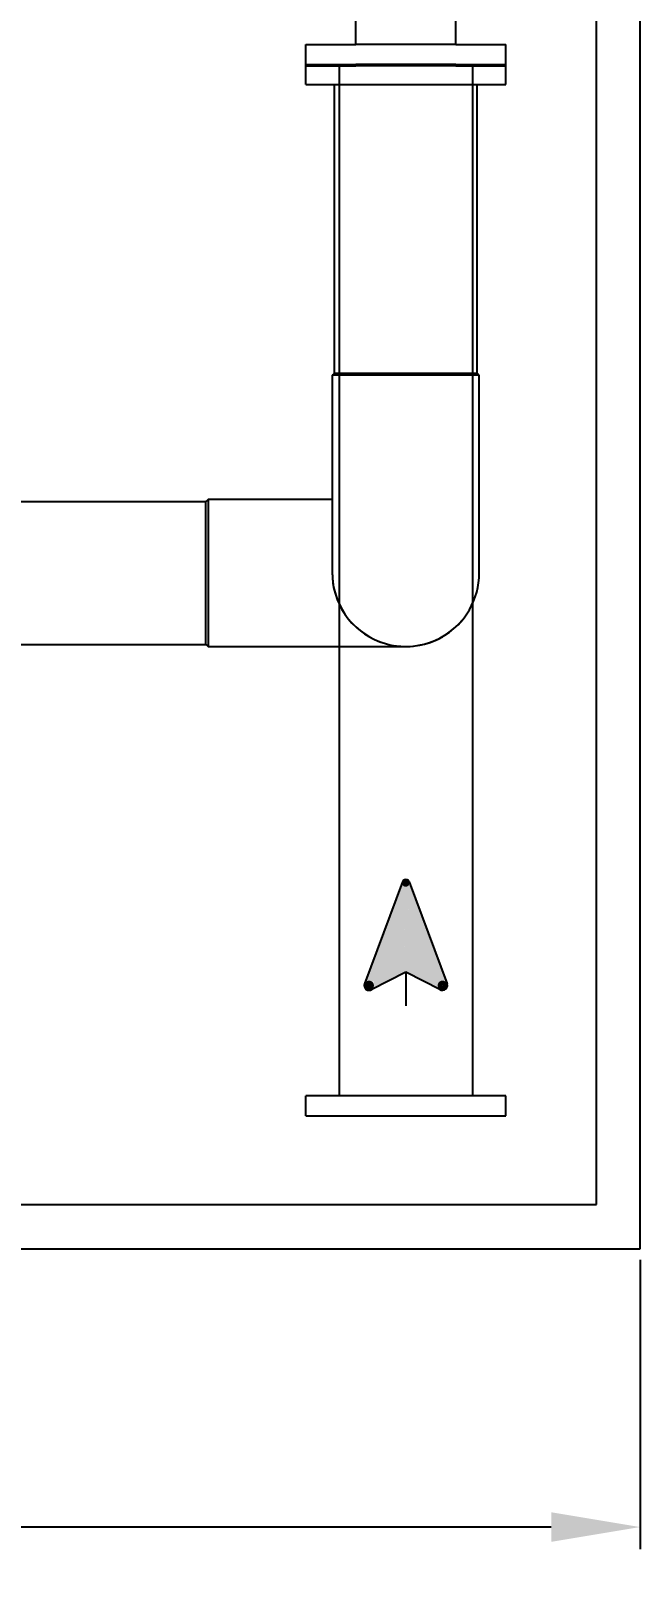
# Model space of a CAD drawing. Header units: inches. Extents: x 3739 to 4246, y 1221 to 1542.
# Drawn here: x 4146.6 to 4174.1, y 1413.9 to 1483.6 of the extents above; entities that cross this region are included whole.
import ezdxf

# ---------------------------------------------------------------- set-up
doc = ezdxf.new("R2010")
doc.units = ezdxf.units.IN
doc.header["$MEASUREMENT"] = 0
doc.header["$PDSIZE"] = -1
for name, color, linetype in [('WATANK', 7, 'Continuous'), ('WDPUMP', 7, 'Continuous'), ('WNOTANK', 7, 'Continuous'), ('WSPUMP', 7, 'Continuous')]:
    doc.layers.add(name, color=color, linetype=linetype)
doc.dimstyles.new('General Dimension', dxfattribs={"dimtxt": 3.5, "dimasz": 4, "dimexe": 1, "dimexo": 0.5, "dimgap": 0.09, "dimtad": 0, "dimtih": 1, "dimtoh": 1, "dimdec": 3, "dimzin": 0, "dimdsep": 46, "dimlunit": 5, "dimtxsty": 'Standard', "dimcen": 0.09, "dimadec": 0, "dimazin": 0, "dimtfac": 1, "dimtdec": 3, "dimtofl": 0, "dimtmove": 0, "dimatfit": 3, "dimfxl": 1, "dimtolj": 1, "dimtzin": 0, "dimarcsym": 0})

# ---------------------------------------------------------------- blocks, each defined once
blk = doc.blocks.new('*D40')
at = {"color": 0, "linetype": 'Continuous', "lineweight": -2}
for p, q in [((4030.055, 1428.233), (4030.055, 1415.202)), ((4174.055, 1428.233), (4174.055, 1415.202)), ((4034.055, 1416.202), (4097.882, 1416.202)), ((4170.055, 1416.202), (4106.229, 1416.202))]:
    blk.add_line(p, q, dxfattribs=at)
at = {"color": 0, "linetype": 'Continuous'}
for points in [[(4034.055, 1416.869), (4034.055, 1415.535), (4030.055, 1416.202)], [(4170.055, 1416.869), (4170.055, 1415.535), (4174.055, 1416.202)]]:
    blk.add_solid(points, dxfattribs=at)
at = {"layer": 'Defpoints', "color": 0, "linetype": 'Continuous'}
for p in [(4030.055, 1428.733), (4174.055, 1428.733), (4174.055, 1416.202)]:
    blk.add_point(p, dxfattribs=at)
at = {"color": 0, "linetype": 'Continuous', "insert": (4102.055, 1416.202), "char_height": 3.5, "attachment_point": 5}
blk.add_mtext('\\A1;144', dxfattribs=at)

msp = doc.modelspace()

# ---------------------------------------------------------------- linework, layer by layer
at = {"color": 0, "linetype": 'Continuous'}
for p, q in [((4174.0554, 1428.7329), (4174.0554, 1524.4829)), ((4174.0554, 1428.7329), (4174.0554, 1524.4829)), ((4172.0896, 1430.7329), (4172.0896, 1522.4829)), ((4172.0896, 1430.7329), (4172.0896, 1522.4829)), ((4032.0353, 1430.7329), (4172.0896, 1430.7329)), ((4032.0353, 1430.7329), (4172.0896, 1430.7329)), ((4030.0554, 1428.7329), (4174.0554, 1428.7329)), ((4030.0554, 1428.7329), (4174.0554, 1428.7329))]:
    msp.add_line(p, q, dxfattribs=at)
at = {"layer": 'WATANK', "color": 0, "linetype": 'Continuous'}
for p, q in [((4159.0045, 1482.087), (4168.0045, 1482.087)), ((4159.0045, 1482.087), (4161.2545, 1482.087)), ((4159.0045, 1481.187), (4159.0045, 1482.087)), ((4159.0045, 1481.187), (4159.0045, 1482.087)), ((4159.0045, 1482.087), (4168.0045, 1482.087)), ((4159.0045, 1481.187), (4159.0045, 1482.087)), ((4159.0045, 1482.087), (4168.0045, 1482.087)), ((4159.0045, 1482.087), (4161.2545, 1482.087)), ((4159.0045, 1481.187), (4159.0045, 1482.087)), ((4159.0045, 1481.187), (4159.0045, 1482.087)), ((4159.0045, 1482.087), (4168.0045, 1482.087)), ((4159.0045, 1481.187), (4159.0045, 1482.087)), ((4165.7545, 1482.087), (4161.2545, 1482.087)), ((4165.7545, 1482.087), (4161.2545, 1482.087)), ((4165.7545, 1482.087), (4168.0045, 1482.087)), ((4165.7545, 1482.087), (4168.0045, 1482.087)), ((4168.0045, 1481.187), (4168.0045, 1482.087)), ((4168.0045, 1481.187), (4168.0045, 1482.087)), ((4168.0045, 1481.187), (4168.0045, 1482.087)), ((4168.0045, 1481.187), (4168.0045, 1482.087)), ((4168.0045, 1481.187), (4168.0045, 1482.087)), ((4168.0045, 1481.187), (4168.0045, 1482.087)), ((4159.0045, 1481.187), (4168.0045, 1481.187)), ((4159.0045, 1481.187), (4168.0045, 1481.187)), ((4159.0045, 1481.187), (4168.0045, 1481.187)), ((4159.0045, 1481.187), (4168.0045, 1481.187)), ((4159.0045, 1481.187), (4168.0045, 1481.187)), ((4159.0045, 1481.187), (4168.0045, 1481.187)), ((4160.287, 1468.1769), (4160.287, 1481.187)), ((4160.287, 1468.1769), (4160.287, 1481.187)), ((4166.7206, 1468.1777), (4166.7206, 1481.187)), ((4166.7206, 1468.1777), (4166.7206, 1481.187)), ((4160.1945, 1468.0842), (4160.1945, 1459.1781)), ((4160.1945, 1468.0842), (4160.1945, 1459.1781)), ((4160.2879, 1468.1777), (4166.7212, 1468.1777)), ((4160.2879, 1468.1777), (4166.7212, 1468.1777)), ((4163.5045, 1468.1777), (4163.5045, 1468.1777)), ((4163.5045, 1468.1777), (4163.5045, 1468.1619)), ((4163.5045, 1468.1777), (4163.5045, 1468.1777)), ((4163.5045, 1468.1777), (4163.5045, 1468.1619)), ((4166.8145, 1459.1781), (4166.8145, 1468.0843)), ((4166.8145, 1459.1781), (4166.8145, 1468.0843)), ((4145.7699, 1462.3955), (4154.5057, 1462.3955)), ((4145.7699, 1462.3955), (4154.5057, 1462.3955)), ((4154.5045, 1455.961), (4154.5045, 1462.3943)), ((4154.5045, 1455.961), (4154.5045, 1462.3943)), ((4160.1945, 1462.4877), (4154.5979, 1462.4877)), ((4160.1945, 1462.4877), (4154.5979, 1462.4877)), ((4154.5045, 1459.1777), (4154.5045, 1459.1777)), ((4154.5045, 1459.1777), (4154.5202, 1459.1777)), ((4154.5045, 1459.1777), (4154.5045, 1459.1777)), ((4154.5045, 1459.1777), (4154.5202, 1459.1777)), ((4145.7699, 1455.9619), (4154.5045, 1455.9619)), ((4145.7699, 1455.9619), (4154.5045, 1455.9619)), ((4154.5979, 1455.8677), (4163.504, 1455.8677)), ((4154.5979, 1455.8677), (4163.504, 1455.8677))]:
    msp.add_line(p, q, dxfattribs=at)
at = {"layer": 'WATANK', "color": 0, "linetype": 'Continuous', "flags": 128}
for points in [[(4160.2878, 1468.1777), (4160.2412, 1468.131), (4160.1945, 1468.0843)], [(4160.2878, 1468.1777), (4160.2412, 1468.131), (4160.1945, 1468.0843)], [(4166.8145, 1468.0843), (4166.8055, 1468.0844), (4166.7775, 1468.0845), (4166.7287, 1468.0846), (4166.6577, 1468.0846), (4166.5631, 1468.0847), (4166.4874, 1468.0848), (4166.4024, 1468.0849), (4166.3082, 1468.085), (4166.2052, 1468.0851), (4166.0938, 1468.0852), (4165.9742, 1468.0852), (4165.8469, 1468.0852), (4165.5675, 1468.0853), (4165.2738, 1468.0855), (4164.9719, 1468.0856), (4164.6674, 1468.0858), (4164.4653, 1468.0858), (4164.2653, 1468.0859), (4164.0687, 1468.0859), (4163.8762, 1468.0859), (4163.6889, 1468.0858), (4163.5072, 1468.0858), (4163.335, 1468.0858), (4163.1557, 1468.0859), (4162.9693, 1468.0859), (4162.7768, 1468.086), (4162.5789, 1468.086), (4162.3769, 1468.0859), (4162.069, 1468.0858), (4161.7601, 1468.0857), (4161.4565, 1468.0854), (4161.1656, 1468.0852), (4161.0378, 1468.0852), (4160.918, 1468.0851), (4160.8064, 1468.085), (4160.7032, 1468.0849), (4160.6088, 1468.0848), (4160.5235, 1468.0848), (4160.4476, 1468.0848), (4160.3876, 1468.0847), (4160.3337, 1468.0847), (4160.2868, 1468.0847), (4160.2483, 1468.0846), (4160.2192, 1468.0845), (4160.2009, 1468.0844), (4160.1947, 1468.0843)], [(4166.8145, 1468.0843), (4166.8055, 1468.0844), (4166.7775, 1468.0845), (4166.7287, 1468.0846), (4166.6577, 1468.0846), (4166.5631, 1468.0847), (4166.4874, 1468.0848), (4166.4024, 1468.0849), (4166.3082, 1468.085), (4166.2052, 1468.0851), (4166.0938, 1468.0852), (4165.9742, 1468.0852), (4165.8469, 1468.0852), (4165.5675, 1468.0853), (4165.2738, 1468.0855), (4164.9719, 1468.0856), (4164.6674, 1468.0858), (4164.4653, 1468.0858), (4164.2653, 1468.0859), (4164.0687, 1468.0859), (4163.8762, 1468.0859), (4163.6889, 1468.0858), (4163.5072, 1468.0858), (4163.335, 1468.0858), (4163.1557, 1468.0859), (4162.9693, 1468.0859), (4162.7768, 1468.086), (4162.5789, 1468.086), (4162.3769, 1468.0859), (4162.069, 1468.0858), (4161.7601, 1468.0857), (4161.4565, 1468.0854), (4161.1656, 1468.0852), (4161.0378, 1468.0852), (4160.918, 1468.0851), (4160.8064, 1468.085), (4160.7032, 1468.0849), (4160.6088, 1468.0848), (4160.5235, 1468.0848), (4160.4476, 1468.0848), (4160.3876, 1468.0847), (4160.3337, 1468.0847), (4160.2868, 1468.0847), (4160.2483, 1468.0846), (4160.2192, 1468.0845), (4160.2009, 1468.0844), (4160.1947, 1468.0843)], [(4166.8145, 1468.0843), (4166.7678, 1468.131), (4166.7212, 1468.1777)], [(4166.8145, 1468.0843), (4166.7678, 1468.131), (4166.7212, 1468.1777)], [(4154.5978, 1462.4877), (4154.5512, 1462.441), (4154.5045, 1462.3943)], [(4154.5978, 1462.4877), (4154.5512, 1462.441), (4154.5045, 1462.3943)], [(4154.5978, 1462.4877), (4154.5978, 1462.4787), (4154.5977, 1462.4506), (4154.5976, 1462.4018), (4154.5975, 1462.3308), (4154.5974, 1462.2363), (4154.5973, 1462.1606), (4154.5972, 1462.0755), (4154.5971, 1461.9814), (4154.597, 1461.8784), (4154.597, 1461.7669), (4154.5969, 1461.6474), (4154.5969, 1461.52), (4154.5968, 1461.2407), (4154.5967, 1460.947), (4154.5965, 1460.6451), (4154.5964, 1460.3405), (4154.5963, 1460.1384), (4154.5963, 1459.9385), (4154.5963, 1459.7418), (4154.5963, 1459.5494), (4154.5963, 1459.362), (4154.5963, 1459.1804), (4154.5963, 1459.0081), (4154.5963, 1458.8288), (4154.5962, 1458.6425), (4154.5962, 1458.4499), (4154.5962, 1458.2521), (4154.5962, 1458.05), (4154.5963, 1457.7422), (4154.5965, 1457.4333), (4154.5967, 1457.1297), (4154.5969, 1456.8388), (4154.597, 1456.711), (4154.5971, 1456.5912), (4154.5972, 1456.4795), (4154.5973, 1456.3763), (4154.5973, 1456.282), (4154.5974, 1456.1967), (4154.5974, 1456.1207), (4154.5974, 1456.0608), (4154.5974, 1456.0069), (4154.5975, 1455.96), (4154.5976, 1455.9214), (4154.5977, 1455.8924), (4154.5978, 1455.874), (4154.5978, 1455.8678)], [(4154.5978, 1462.4877), (4154.5978, 1462.4787), (4154.5977, 1462.4506), (4154.5976, 1462.4018), (4154.5975, 1462.3308), (4154.5974, 1462.2363), (4154.5973, 1462.1606), (4154.5972, 1462.0755), (4154.5971, 1461.9814), (4154.597, 1461.8784), (4154.597, 1461.7669), (4154.5969, 1461.6474), (4154.5969, 1461.52), (4154.5968, 1461.2407), (4154.5967, 1460.947), (4154.5965, 1460.6451), (4154.5964, 1460.3405), (4154.5963, 1460.1384), (4154.5963, 1459.9385), (4154.5963, 1459.7418), (4154.5963, 1459.5494), (4154.5963, 1459.362), (4154.5963, 1459.1804), (4154.5963, 1459.0081), (4154.5963, 1458.8288), (4154.5962, 1458.6425), (4154.5962, 1458.4499), (4154.5962, 1458.2521), (4154.5962, 1458.05), (4154.5963, 1457.7422), (4154.5965, 1457.4333), (4154.5967, 1457.1297), (4154.5969, 1456.8388), (4154.597, 1456.711), (4154.5971, 1456.5912), (4154.5972, 1456.4795), (4154.5973, 1456.3763), (4154.5973, 1456.282), (4154.5974, 1456.1967), (4154.5974, 1456.1207), (4154.5974, 1456.0608), (4154.5974, 1456.0069), (4154.5975, 1455.96), (4154.5976, 1455.9214), (4154.5977, 1455.8924), (4154.5978, 1455.874), (4154.5978, 1455.8678)], [(4154.5045, 1455.961), (4154.5512, 1455.9143), (4154.5978, 1455.8677)], [(4154.5045, 1455.961), (4154.5512, 1455.9143), (4154.5978, 1455.8677)]]:
    msp.add_lwpolyline(points, dxfattribs=at)
at = {"layer": 'WATANK', "color": 0, "linetype": 'Continuous'}
for centre, start, end in [((4163.504, 1459.1776), 178.966173, 319.834979), ((4163.504, 1459.1776), 178.966173, 319.834979), ((4163.5045, 1459.1782), 179.591936, 0.001975), ((4163.5045, 1459.1782), 179.591936, 0.001975)]:
    msp.add_arc(centre, 3.31, start, end, dxfattribs=at)
at = {"layer": 'WDPUMP', "color": 0, "linetype": 'Continuous'}
for p, q in [((4165.7545, 1482.987), (4165.7545, 1501.687)), ((4161.2545, 1482.987), (4161.2545, 1486.244)), ((4159.0045, 1482.987), (4161.2545, 1482.987)), ((4159.0045, 1482.087), (4159.0045, 1482.987)), ((4165.7545, 1482.987), (4161.2545, 1482.987)), ((4165.7545, 1482.987), (4168.0045, 1482.987)), ((4168.0045, 1482.087), (4168.0045, 1482.987)), ((4159.0045, 1482.0279), (4161.2545, 1482.0279)), ((4165.7545, 1482.0279), (4161.2545, 1482.0279)), ((4165.7545, 1482.0279), (4168.0045, 1482.0279))]:
    msp.add_line(p, q, dxfattribs=at)
at = {"layer": 'WNOTANK', "color": 0, "linetype": 'Continuous'}
for p, q in [((4160.5045, 1482.0279), (4160.5045, 1435.6329)), ((4160.5045, 1482.0279), (4160.5045, 1435.6329)), ((4166.5045, 1482.0279), (4166.5045, 1435.6329)), ((4166.5045, 1482.0279), (4166.5045, 1435.6329)), ((4163.3506, 1445.2667), (4161.646, 1440.6743)), ((4163.3506, 1445.2667), (4161.646, 1440.6743)), ((4163.6584, 1445.2667), (4165.3631, 1440.6744)), ((4163.6584, 1445.2667), (4165.3631, 1440.6744)), ((4163.5045, 1441.1934), (4161.9492, 1440.4039)), ((4163.5045, 1441.1934), (4161.9492, 1440.4039)), ((4163.5045, 1441.1934), (4163.5045, 1439.6856)), ((4165.062, 1440.4059), (4163.5045, 1441.1934)), ((4163.5045, 1441.1934), (4163.5045, 1439.6856)), ((4165.062, 1440.4059), (4163.5045, 1441.1934)), ((4165.0301, 1440.4221), (4165.0301, 1440.4221)), ((4165.0301, 1440.4221), (4165.0301, 1440.4221)), ((4159.0045, 1434.7329), (4159.0045, 1435.6329)), ((4168.0045, 1435.6329), (4159.0045, 1435.6329)), ((4159.0045, 1434.7329), (4159.0045, 1435.6329)), ((4168.0045, 1435.6329), (4159.0045, 1435.6329)), ((4168.0045, 1434.7329), (4168.0045, 1435.6329)), ((4168.0045, 1434.7329), (4168.0045, 1435.6329)), ((4159.0045, 1434.7329), (4168.0045, 1434.7329)), ((4159.0045, 1434.7329), (4168.0045, 1434.7329))]:
    msp.add_line(p, q, dxfattribs=at)
for points, const_width in [([(4163.5045, 1445.1261, 1), (4163.5045, 1445.2931, 1)], 0.1614), ([(4163.5045, 1445.1261, 1), (4163.5045, 1445.2931, 1)], 0.1614), ([(4161.8505, 1440.4879, 1), (4161.8505, 1440.7089, 1)], 0.2154), ([(4161.8505, 1440.4879, 1), (4161.8505, 1440.7089, 1)], 0.2154), ([(4165.1586, 1440.4879, 1), (4165.1586, 1440.7089, 1)], 0.2154), ([(4165.1586, 1440.4879, 1), (4165.1586, 1440.7089, 1)], 0.2154)]:
    msp.add_lwpolyline(points, format="xyb", close=True, dxfattribs=dict(at, const_width=const_width))
for centre, radius, start, end in [((4163.5045, 1445.2096), 0.1642, 0, 180), ((4163.5045, 1445.2096), 0.1642, 0, 180), ((4161.8505, 1440.5984), 0.2181, 159.635479, 306.085419), ((4161.8505, 1440.5984), 0.2181, 159.635479, 306.085419), ((4165.1586, 1440.5984), 0.2181, 233.914581, 36.568738), ((4165.1586, 1440.5984), 0.2181, 233.914581, 36.568738)]:
    msp.add_arc(centre, radius, start, end, dxfattribs=at)
for points in [[(4163.5045, 1441.1934), (4163.3506, 1445.2667), (4161.9492, 1440.4039), (4161.646, 1440.6743)], [(4163.5045, 1441.1934), (4163.3506, 1445.2667), (4161.646, 1440.6743), (4161.9492, 1440.4039)], [(4163.5045, 1441.1934), (4163.3506, 1445.2667), (4161.9492, 1440.4039), (4161.646, 1440.6743)], [(4163.5045, 1441.1934), (4163.3506, 1445.2667), (4161.646, 1440.6743), (4161.9492, 1440.4039)], [(4163.5045, 1441.1934), (4163.3403, 1445.2096), (4163.6584, 1445.2667), (4163.5045, 1441.1934)], [(4163.5045, 1441.1934), (4163.3403, 1445.2096), (4163.6584, 1445.2667), (4163.5045, 1441.1934)], [(4163.6584, 1445.2667), (4163.5045, 1441.1934), (4163.3506, 1445.2667), (4163.5046, 1441.1934)], [(4163.6584, 1445.2667), (4163.5045, 1441.1934), (4163.3506, 1445.2667), (4163.5046, 1441.1934)], [(4163.5046, 1441.1934), (4163.6584, 1445.2667), (4165.0599, 1440.4039), (4165.3631, 1440.6743)], [(4163.5046, 1441.1934), (4163.6584, 1445.2667), (4165.0599, 1440.4039), (4165.3631, 1440.6743)]]:
    msp.add_solid(points, dxfattribs=at)
at = {"layer": 'WSPUMP', "color": 0, "linetype": 'Continuous'}
for p, q in [((4165.7545, 1482.987), (4165.7545, 1501.687)), ((4161.2545, 1482.987), (4161.2545, 1486.244)), ((4159.0045, 1482.987), (4161.2545, 1482.987)), ((4159.0045, 1482.087), (4159.0045, 1482.987)), ((4165.7545, 1482.987), (4161.2545, 1482.987)), ((4165.7545, 1482.987), (4168.0045, 1482.987)), ((4168.0045, 1482.087), (4168.0045, 1482.987)), ((4159.0045, 1482.0279), (4161.2545, 1482.0279)), ((4165.7545, 1482.0279), (4161.2545, 1482.0279)), ((4165.7545, 1482.0279), (4168.0045, 1482.0279))]:
    msp.add_line(p, q, dxfattribs=at)

# ---------------------------------------------------------------- dimensions: what is measured, and where the dimension line sits
at = {"color": 0, "linetype": 'Continuous'}
dim = msp.add_linear_dim(base=(4174.0554, 1416.202), p1=(4030.0554, 1428.7329), p2=(4174.0554, 1428.7329), dimstyle='General Dimension', dxfattribs=at)
dim.commit()
dim.dimension.update_dxf_attribs({"geometry": '*D40', "text_midpoint": (4102.0554, 1416.202)})

doc.saveas('drawing.dxf')
